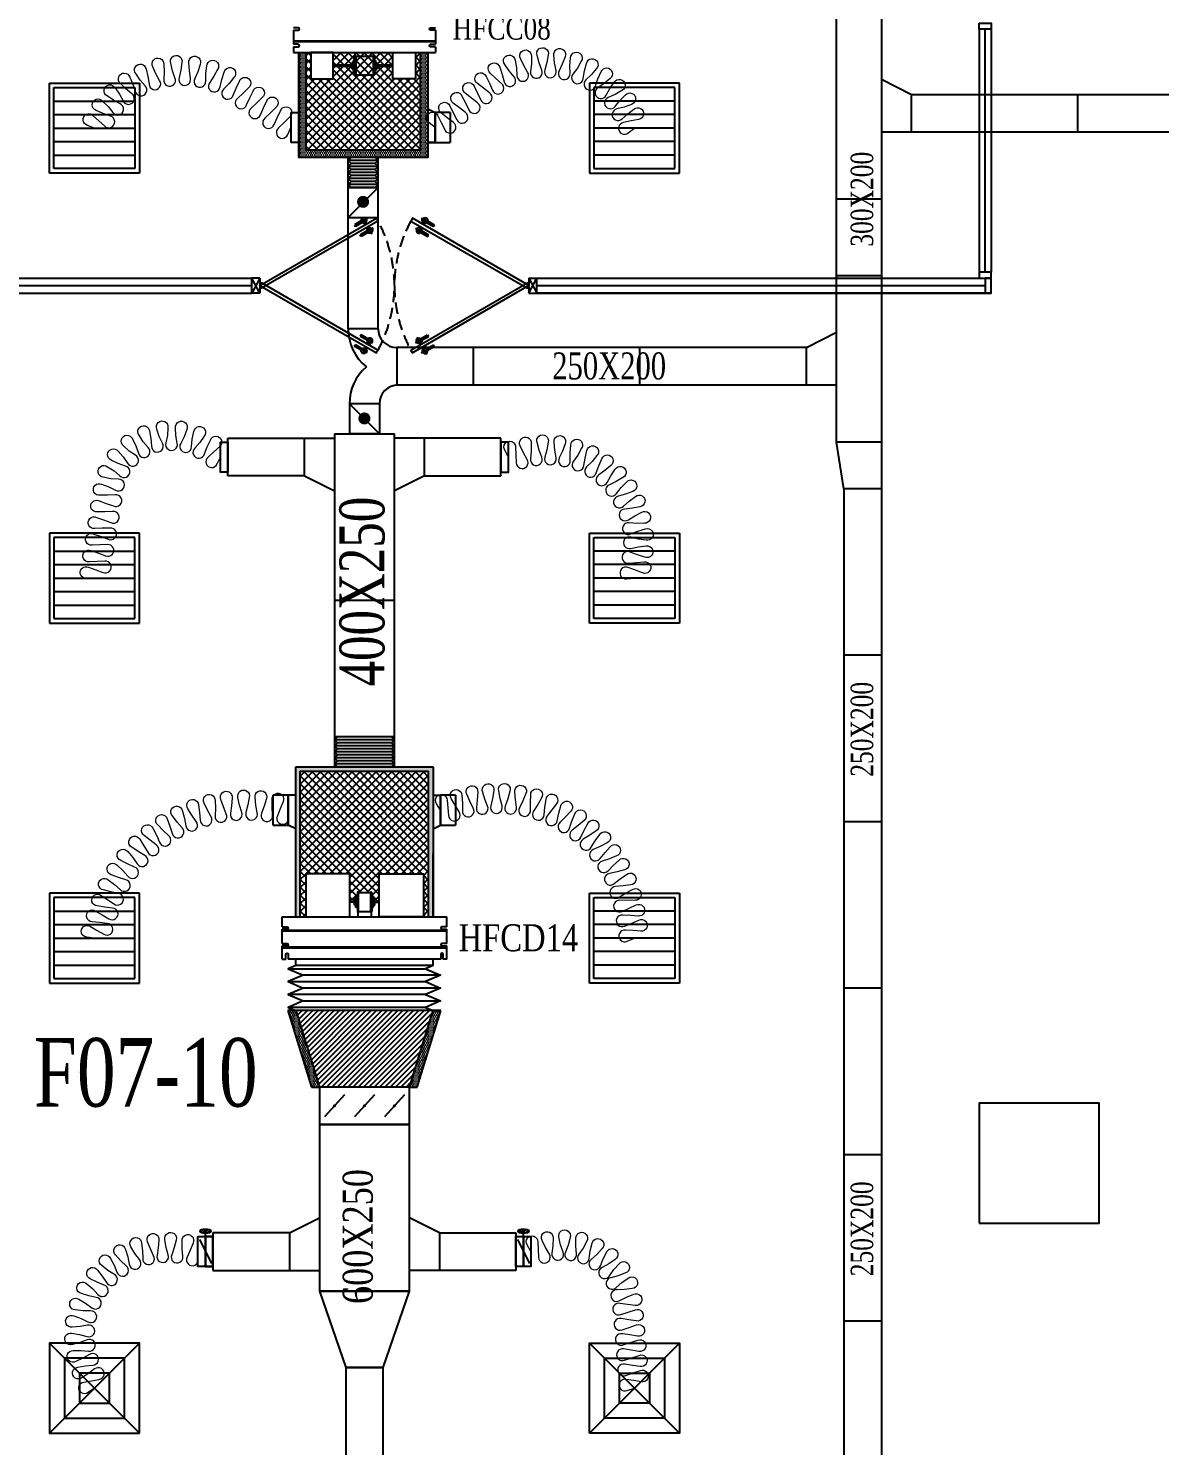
# Model space of a CAD drawing. Header units: metres. Extents: x 352651 to 1421851, y -87441 to -24441.
# Drawn here: x 926241 to 933785, y -66743 to -57295 of the extents above; entities that cross this region are included whole.
import ezdxf
from ezdxf.enums import TextEntityAlignment as Align

# ---------------------------------------------------------------- set-up
doc = ezdxf.new("R2010")
doc.units = ezdxf.units.M
doc.header["$LTSCALE"] = 300
doc.header["$MEASUREMENT"] = 0
doc.linetypes.add('DASHED2', pattern=[0.375, 0.25, -0.125])
for name, color, linetype in [('bat noi mem', 4, 'CONTINUOUS'), ('CUA', 8, 'CONTINUOUS'), ('CUAGIO', 2, 'CONTINUOUS'), ('KHUAT', 8, 'DASHED2'), ('KT', 1, 'CONTINUOUS'), ('thiet bi', 11, 'CONTINUOUS'), ('vach', 6, 'CONTINUOUS')]:
    doc.layers.add(name, color=color, linetype=linetype)
doc.layers.add('noi mem', color=5, linetype='BATTING', lineweight=0)
doc.styles.add('PHU', font='vntimeh.shx', dxfattribs={"width": 0.8})
doc.styles.add('ROMANS', font='romans.shx', dxfattribs={"width": 0.75, "bigfont": 'romancvn.shx'})
doc.styles.add('VNCC-RMD', font='vntimeh.shx', dxfattribs={"width": 0.75, "height": 300, "bigfont": 'vns.shx'})
doc.linetypes.add('BATTING', pattern='A,0.0001,-0.1,[134,ltypeshp.shx,S=0.1,R=0,X=-0.1,Y=0],-0.2,[134,ltypeshp.shx,S=0.1,R=180,X=0.1,Y=0],-0.1', length=0.4001)
pattern_1 = [(180, (1484150.98, -6395.554), (-6.25, 12.5), [0, -12.5])]

# ---------------------------------------------------------------- blocks, each defined once
blk = doc.blocks.new('cot1')
at = {"layer": 'vach'}
blk.add_lwpolyline([(-400, -400), (400, -400), (400, 400), (-400, 400)], close=True, dxfattribs=at)
blk = doc.blocks.new('SAG')
at = {"layer": 'CUAGIO'}
for p, q in [((-300, 300), (-300, -300)), ((300, 300), (-300, 300)), ((300, -300), (300, 300)), ((-300, -300), (300, -300))]:
    blk.add_line(p, q, dxfattribs=at)
at = {"layer": 'CUAGIO', "color": 8}
for p, q in [((-270, 270), (-270, -270)), ((270, 270), (-270, 270)), ((-180, -270), (-180, 270)), ((-90, -270), (-90, 270)), ((0, -270), (0, 270)), ((90, -270), (90, 270)), ((180, -270), (180, 270)), ((270, -270), (270, 270)), ((-270, -270), (270, -270))]:
    blk.add_line(p, q, dxfattribs=at)
blk = doc.blocks.new('SAD')
at = {"layer": 'CUAGIO', "color": 8}
for p, q in [((-300, -300), (300, 300)), ((300, -300), (-300, 300))]:
    blk.add_line(p, q, dxfattribs=at)
at = {"layer": 'CUAGIO'}
blk.add_lwpolyline([(300, -300), (300, 300), (-300, 300), (-300, -300)], close=True, dxfattribs=at)
at = {"layer": 'CUAGIO', "color": 8}
for points in [[(200, -200), (200, 200), (-200, 200), (-200, -200)], [(100, -100), (100, 100), (-100, 100), (-100, -100)]]:
    blk.add_lwpolyline(points, close=True, dxfattribs=at)
blk = doc.blocks.new('1-van gio D200')
at = {"layer": 'CUAGIO'}
h = blk.add_hatch(dxfattribs=at)
h.set_pattern_fill('ANSI31', color=256, scale=100, style=0)
edge = h.paths.add_edge_path()
edge.add_ellipse((486127, -58494), major_axis=(-38.1, 0), ratio=0.310482, start_angle=0, end_angle=360, ccw=False)
for p, q in [((486167, -58437.3), (486087.1, -58277.5)), ((486127, -58257.4), (486127, -58494))]:
    blk.add_line(p, q, dxfattribs=at)
at = {"layer": 'CUAGIO', "const_width": 3}
for points in [[(486127, -58457.4), (486177, -58457.4), (486177, -58257.4), (486077, -58257.4), (486077, -58457.4), (486127, -58457.4)], [(486167, -58437.3), (486087.1, -58277.5)], [(486127, -58257.4), (486127, -58494)]]:
    blk.add_lwpolyline(points, dxfattribs=at)
at = {"layer": 'CUAGIO'}
blk.add_lwpolyline([(486177, -58457.4), (486077, -58457.4), (486077, -58257.4), (486177, -58257.4)], close=True, dxfattribs=at)
at = {"layer": 'CUAGIO', "const_width": 5.35}
blk.add_lwpolyline([(486130.7, -58357.4, -1), (486123.3, -58357.4, -1)], format="xyb", close=True, dxfattribs=at)
at = {"layer": 'CUAGIO', "extrusion": (0, 0, -1)}
blk.add_ellipse((486127, -58494), major_axis=(-38.1, 0), ratio=0.310482, start_param=-1.570796, end_param=4.712389, dxfattribs=at)
blk = doc.blocks.new('bac noi mem')
at = {"layer": 'bat noi mem'}
for p, q in [((493886.7, -64673), (493866.7, -64693)), ((494066.7, -64693), (493866.7, -64693)), ((493866.7, -64693), (493886.7, -64713)), ((493886.7, -64713), (493866.7, -64733)), ((494046.7, -64673), (493886.7, -64673)), ((494046.7, -64713), (493886.7, -64713)), ((494046.7, -64673), (494066.7, -64693)), ((494066.7, -64693), (494046.7, -64713)), ((494046.7, -64713), (494066.7, -64733)), ((494066.7, -64733), (493866.7, -64733)), ((493866.7, -64733), (493886.7, -64753)), ((493886.7, -64753), (493866.7, -64773)), ((494066.7, -64773), (493866.7, -64773)), ((493866.7, -64773), (493886.7, -64793)), ((493886.7, -64793), (493866.7, -64813)), ((494046.7, -64753), (493886.7, -64753)), ((494046.7, -64793), (493886.7, -64793)), ((494066.7, -64733), (494046.7, -64753)), ((494046.7, -64753), (494066.7, -64773)), ((494066.7, -64773), (494046.7, -64793)), ((494046.7, -64793), (494066.7, -64813)), ((494066.7, -64813), (493866.7, -64813)), ((493866.7, -64813), (493886.7, -64833)), ((493886.7, -64833), (493866.7, -64853)), ((494066.7, -64853), (493866.7, -64853)), ((493866.7, -64853), (493886.7, -64873)), ((494046.7, -64833), (493886.7, -64833)), ((494046.7, -64873), (493886.7, -64873)), ((494066.7, -64813), (494046.7, -64833)), ((494046.7, -64833), (494066.7, -64853)), ((494066.7, -64853), (494046.7, -64873))]:
    blk.add_line(p, q, dxfattribs=at)

msp = doc.modelspace()

# ---------------------------------------------------------------- hatches: boundary and pattern name
at = {"layer": 'CUAGIO'}
h = msp.add_hatch(dxfattribs=at)
h.set_pattern_fill('DOTS', color=256, scale=200, style=0)
h.set_pattern_definition([(0, (98428.832, -113850.794), (6.25, 12.5), [0, -12.5])])
h.paths.add_polyline_path([(928092.4, -58107), (928092.4, -57457), (928042.4, -57457), (928042.4, -58157), (928904.4, -58157), (928904.4, -57457), (928854.4, -57457), (928854.4, -58107)])
at = {"layer": 'CUAGIO', "ltscale": 1.5}
h = msp.add_hatch(dxfattribs=at)
h.set_pattern_fill('ANSI37', color=9, scale=300, style=0)
h.set_pattern_definition([(45, (271800.134, 0.0002), (-26.5165043, 26.5165043), []), (135, (271800.134, 0.0002), (-26.5165043, -26.5165043), [])])
h.paths.add_polyline_path([(928854.4, -58107), (928854.4, -57457), (928822.1, -57457), (928822.1, -57632), (928672.1, -57632), (928672.1, -57549), (928566.9, -57549), (928566.9, -57564.7), (928556.3, -57564.7), (928556.3, -57524.3), (928566.9, -57524.3), (928566.9, -57539.9), (928672.1, -57539.9), (928672.1, -57457), (928274.6, -57457), (928274.6, -57632), (928124.6, -57632), (928124.6, -57457), (928092.4, -57457), (928092.4, -58107)])
h.paths.add_polyline_path([(928417.7, -57607.5, 0.725882), (928424.2, -57607.5)], flags=16)
h.paths.add_polyline_path([(928546.5, -57481.4, 0.725882), (928540, -57481.4), (928540, -57607.5, 0.725882), (928546.5, -57607.5)], flags=16)
h.paths.add_polyline_path([(928407.8, -57564.7), (928397.3, -57564.7), (928397.3, -57524.3), (928407.8, -57524.3)], flags=16)
at = {"layer": 'CUAGIO'}
h = msp.add_hatch(dxfattribs=at)
h.set_pattern_fill('DOTS', color=2, scale=200, style=0)
h.set_pattern_definition([(0, (329945.327, -32680.137), (6.25, 12.5), [0, -12.5])])
h.paths.add_polyline_path([(928910.2, -62247.6), (928910.2, -63217.6), (928940.2, -63217.6), (928940.2, -62217.6), (928024.2, -62217.6), (928024.2, -63217.6), (928054.2, -63217.6), (928054.2, -62247.6)])
at = {"layer": 'CUAGIO', "ltscale": 1.5}
h = msp.add_hatch(dxfattribs=at)
h.set_pattern_fill('ANSI37', color=9, scale=300, style=0)
h.set_pattern_definition([(45, (377360.286, -2617.093), (-26.5165043, 26.5165043), []), (135, (377360.286, -2617.093), (-26.5165043, -26.5165043), [])])
h.paths.add_polyline_path([(928385.4, -62931.6), (928385.4, -63119), (928414.8, -63119), (928414.8, -63098.8), (928425.3, -63098.8), (928425.3, -63083.1), (928435.2, -63083.1), (928435.2, -63058.1, -1), (928441.7, -63056), (928524.1, -63056, -1), (928530.5, -63058.1), (928530.5, -63083.1), (928540.4, -63083.1), (928540.4, -63098.8), (928551, -63098.8), (928551, -63119), (928580.4, -63119), (928580.4, -62931.6), (928875.4, -62931.6), (928875.4, -63217.6), (928910.2, -63217.6), (928910.2, -62247.6), (928054.2, -62247.6), (928054.2, -63217.6), (928090.4, -63217.6), (928090.4, -62931.6)])
at = {"layer": 'CUAGIO'}
h = msp.add_hatch(dxfattribs=at)
h.set_pattern_fill('DOTS', color=2, scale=200, angle=180, style=0)
h.set_pattern_definition(pattern_1)
h.paths.add_polyline_path([(928182.2, -64352.6), (928129.8, -64352.6), (927971.8, -63842.6), (928024.2, -63842.6)])
h = msp.add_hatch(dxfattribs=at)
h.set_pattern_fill('ANSI31', color=256, scale=200, style=0)
h.set_pattern_definition([(45, (85841.92, -87768.709), (-17.6776695, 17.6776695), [])])
h.paths.add_polyline_path([(928024.2, -63842.6), (928182.2, -64352.6), (928782.2, -64352.6), (928940.2, -63842.6)])
h = msp.add_hatch(dxfattribs=at)
h.set_pattern_fill('DOTS', color=2, scale=200, angle=180, style=0)
h.set_pattern_definition(pattern_1)
h.paths.add_polyline_path([(928834.5, -64352.6), (928782.2, -64352.6), (928940.2, -63842.6), (928992.5, -63842.6)])

# ---------------------------------------------------------------- linework, layer by layer
at = {"layer": 'bat noi mem'}
for p, q in [((928682.2, -62017.6), (928282.2, -62017.6)), ((928302.2, -62017.6), (928282.2, -62037.6)), ((928682.2, -62037.6), (928282.2, -62037.6)), ((928282.2, -62037.6), (928302.2, -62057.6)), ((928302.2, -62057.6), (928282.2, -62077.6)), ((928662.2, -62057.6), (928302.2, -62057.6)), ((928662.2, -62017.6), (928682.2, -62037.6)), ((928682.2, -62037.6), (928662.2, -62057.6)), ((928662.2, -62057.6), (928682.2, -62077.6)), ((928682.2, -62077.6), (928282.2, -62077.6)), ((928282.2, -62077.6), (928302.2, -62097.6)), ((928302.2, -62097.6), (928282.2, -62117.6)), ((928682.2, -62117.6), (928282.2, -62117.6)), ((928282.2, -62117.6), (928302.2, -62137.6)), ((928302.2, -62137.6), (928282.2, -62157.6)), ((928682.2, -62157.6), (928282.2, -62157.6)), ((928282.2, -62157.6), (928302.2, -62177.6)), ((928662.2, -62097.6), (928302.2, -62097.6)), ((928662.2, -62137.6), (928302.2, -62137.6)), ((928682.2, -62077.6), (928662.2, -62097.6)), ((928662.2, -62097.6), (928682.2, -62117.6)), ((928682.2, -62117.6), (928662.2, -62137.6)), ((928662.2, -62137.6), (928682.2, -62157.6)), ((928682.2, -62157.6), (928662.2, -62177.6)), ((928302.2, -62177.6), (928282.2, -62197.6)), ((928682.2, -62197.6), (928282.2, -62197.6)), ((928282.2, -62197.6), (928302.2, -62217.6)), ((928662.2, -62177.6), (928302.2, -62177.6)), ((928662.2, -62217.6), (928302.2, -62217.6)), ((928662.2, -62177.6), (928682.2, -62197.6)), ((928682.2, -62197.6), (928662.2, -62217.6)), ((927974.2, -63564), (928890.2, -63564)), ((927974.2, -63649.7), (928890.2, -63649.7)), ((928990.2, -63606.9), (928074.2, -63606.9)), ((928890.2, -63735.4), (927974.2, -63735.4)), ((928990.2, -63692.6), (928074.2, -63692.6)), ((928890.2, -63821.2), (927974.2, -63821.2)), ((928940.2, -63842.6), (928024.2, -63842.6)), ((928074.2, -63778.3), (928990.2, -63778.3))]:
    msp.add_line(p, q, dxfattribs=at)
for points in [[(928024.2, -63542.6), (927974.2, -63564), (928074.2, -63606.9), (927974.2, -63649.7), (928074.2, -63692.6), (927974.2, -63735.4), (928074.2, -63778.3), (927974.2, -63821.2), (928024.2, -63842.6)], [(928940.2, -63542.6), (928890.2, -63564), (928990.2, -63606.9), (928890.2, -63649.7), (928990.2, -63692.6), (928890.2, -63735.4), (928990.2, -63778.3), (928890.2, -63821.2), (928940.2, -63842.6)]]:
    msp.add_lwpolyline(points, dxfattribs=at)
at = {"layer": 'CUA', "linetype": 'Continuous'}
for p, q in [((932582.1, -57299.6), (932582.1, -58919.6)), ((932622.1, -58919.6), (932622.1, -57299.6)), ((932662.1, -57299.6), (932662.1, -58919.6)), ((925422.1, -58959.6), (927732.1, -58959.6)), ((925422.1, -59009.6), (927732.1, -59009.6)), ((929632.1, -58959.6), (932662.1, -58959.6)), ((929632.1, -59009.6), (932622.1, -59009.6)), ((925422.1, -59059.6), (927732.1, -59059.6)), ((932662.1, -59059.6), (929632.1, -59059.6)), ((929632.1, -59059.6), (932662.1, -59059.6))]:
    msp.add_line(p, q, dxfattribs=at)
at = {"layer": 'CUA'}
for p, q in [((928502.9, -58561.4), (928452.8, -58590.4)), ((928492, -58597.8), (928466.1, -58552.8)), ((928861.3, -58561.4), (928911.5, -58590.4)), ((928872.2, -58597.8), (928898.2, -58552.8)), ((928461.1, -58578.4), (928416, -58604.4)), ((928416, -58604.4), (928422.3, -58615.2)), ((928467.3, -58589.2), (928422.3, -58615.2)), ((928499.5, -58645), (928454.5, -58671)), ((928460.7, -58681.8), (928454.5, -58671)), ((928505.8, -58655.8), (928460.7, -58681.8)), ((928541.4, -58628.1), (928491.2, -58657)), ((928504.5, -58619.3), (928530.5, -58664.3)), ((928822.9, -58628.1), (928873, -58657)), ((928859.8, -58619.3), (928833.8, -58664.3)), ((928858.5, -58655.8), (928903.5, -58681.8)), ((928864.7, -58645), (928909.8, -58671)), ((928897, -58589.2), (928942, -58615.2)), ((928903.2, -58578.4), (928948.2, -58604.4)), ((928903.5, -58681.8), (928909.8, -58671)), ((928948.2, -58604.4), (928942, -58615.2)), ((927732.1, -59059.6), (927732.1, -58960)), ((927784.9, -58960), (927732.1, -59059.6)), ((927784.9, -59059.6), (927732.1, -58960)), ((927784.9, -58960), (927732.1, -58960)), ((927784.9, -58960), (927784.9, -59059.6)), ((929579.4, -58960), (929579.4, -59059.6)), ((929579.4, -58960), (929632.1, -59059.6)), ((929579.4, -59059.6), (929632.1, -58960)), ((929579.4, -58960), (929632.1, -58960)), ((929632.1, -59059.6), (929632.1, -58960)), ((927784.9, -59059.6), (927732.1, -59059.6)), ((929579.4, -59059.6), (929632.1, -59059.6)), ((928416, -59415.2), (928422.3, -59404.4)), ((928461.1, -59441.2), (928416, -59415.2)), ((928467.3, -59430.4), (928422.3, -59404.4)), ((928460.7, -59337.8), (928454.5, -59348.6)), ((928499.5, -59374.6), (928454.5, -59348.6)), ((928505.8, -59363.8), (928460.7, -59337.8)), ((928492, -59421.8), (928466.1, -59466.8)), ((928541.4, -59391.5), (928491.2, -59362.6)), ((928504.5, -59400.3), (928530.5, -59355.3)), ((928822.9, -59391.5), (928873, -59362.6)), ((928859.8, -59400.3), (928833.8, -59355.3)), ((928858.5, -59363.8), (928903.5, -59337.8)), ((928864.7, -59374.6), (928909.8, -59348.6)), ((928872.2, -59421.8), (928898.2, -59466.8)), ((928897, -59430.4), (928942, -59404.4)), ((928903.2, -59441.2), (928948.2, -59415.2)), ((928903.5, -59337.8), (928909.8, -59348.6)), ((928948.2, -59415.2), (928942, -59404.4)), ((928502.9, -59458.2), (928452.8, -59429.2)), ((928861.3, -59458.2), (928911.5, -59429.2))]:
    msp.add_line(p, q, dxfattribs=at)
at = {"layer": 'CUA', "linetype": 'Continuous'}
for points in [[(932582.1, -57259.6), (932662.1, -57259.6), (932662.1, -57299.6), (932582.1, -57299.6)], [(932582.1, -58959.6), (932662.1, -58959.6), (932662.1, -58919.6), (932582.1, -58919.6)], [(932662.1, -58959.6), (932622.1, -58959.6), (932622.1, -59059.6), (932662.1, -59059.6)]]:
    msp.add_lwpolyline(points, close=True, dxfattribs=at)
at = {"layer": 'CUA'}
for points in [[(928572.5, -58579.5), (927795.5, -59028.1), (927784.9, -59009.8), (928561.9, -58561.2)], [(928791.8, -58579.5), (929568.8, -59028.1), (929579.4, -59009.8), (928802.3, -58561.2)], [(928572.5, -59440.1), (927795.5, -58991.5), (927784.9, -59009.8), (928561.9, -59458.4)], [(928791.8, -59440.1), (929568.8, -58991.5), (929579.4, -59009.8), (928802.3, -59458.4)]]:
    msp.add_lwpolyline(points, close=True, dxfattribs=at)
at = {"layer": 'CUA', "extrusion": (0, 0, -1)}
for centre, major_axis in [((928479, -58575.2), (17.6, -4.7)), ((928846.8, -58641.9), (-4.7, 17.6)), ((928517.5, -59377.7), (4.7, -17.6)), ((928885.2, -59444.4), (-17.6, 4.7))]:
    msp.add_ellipse(centre, major_axis=major_axis, ratio=1, dxfattribs=at)
at = {"layer": 'CUA'}
for centre, major_axis in [((928885.2, -58575.2), (-17.6, -4.7)), ((928517.5, -58641.9), (4.7, 17.6)), ((928479, -59444.4), (17.6, 4.7)), ((928846.8, -59377.7), (-4.7, -17.6))]:
    msp.add_ellipse(centre, major_axis=major_axis, ratio=1, dxfattribs=at)
at = {"layer": 'CUAGIO', "color": 2}
for p, q in [((928955.1, -57417.5), (928955.1, -57457)), ((932129.6, -57738.1), (931929.4, -57636.1)), ((932129.6, -57988.1), (932129.6, -57788.1)), ((933239.6, -57988.1), (933239.6, -57788.1)), ((928904.4, -58157), (928042.4, -58157)), ((928854.4, -58107), (928092.4, -58107)), ((928373.4, -58367), (928373.4, -58157)), ((928573.4, -58367), (928573.4, -58157)), ((928373.4, -58357), (928573.4, -58357)), ((931929.4, -58434), (931629.4, -58434)), ((931929.4, -58944), (931629.4, -58944)), ((931429.1, -59422.6), (931629.4, -59320.7)), ((929209.1, -59672.6), (929209.1, -59422.6)), ((930319.1, -59672.6), (930319.1, -59422.6)), ((931429.1, -59672.6), (931429.1, -59472.6)), ((931679.4, -60364), (931629.4, -60054)), ((931929.4, -60054), (931929.4, -60364)), ((928024.2, -63217.6), (928024.2, -62217.6)), ((928024.2, -62217.6), (928940.2, -62217.6)), ((928054.2, -62247.6), (928910.2, -62247.6)), ((928940.2, -62217.6), (928940.2, -63217.6)), ((928992.5, -63842.6), (927971.8, -63842.6)), ((928940.2, -63842.6), (928992.5, -63842.6)), ((928129.8, -64352.6), (928182.2, -64352.6)), ((928766.7, -64352.6), (928197.7, -64352.6)), ((928782.2, -64352.6), (928834.5, -64352.6))]:
    msp.add_line(p, q, dxfattribs=at)
at = {"layer": 'CUAGIO'}
for p, q in [((928042.4, -57457), (928042.4, -58157)), ((928092.4, -57457), (928092.4, -58107)), ((928854.4, -57457), (928854.4, -58107)), ((928904.4, -57457), (928904.4, -58157)), ((936569.6, -57738.1), (932129.6, -57738.1)), ((932129.6, -57988.1), (932129.6, -57738.1)), ((933239.6, -57988.1), (933239.6, -57738.1)), ((927992.4, -57856.2), (927992.4, -58056.2)), ((928954.4, -57856.2), (928954.4, -58056.2)), ((928954.4, -58056.2), (928954.4, -57856.2)), ((929054.1, -57856.2), (929054.1, -58056.2)), ((942851.5, -57988.1), (931929.4, -57988.1)), ((928954.4, -58056.2), (929054.1, -58056.2)), ((928373.4, -59297.6), (928373.4, -58334.3)), ((928573.4, -58357), (928373.4, -58557)), ((928573.4, -59297.6), (928573.4, -58334.3)), ((928373.4, -58557), (928573.4, -58557)), ((928573.4, -59297.6), (928373.4, -59297.6)), ((931429.1, -59422.6), (928698.4, -59422.6)), ((928698.4, -59422.6), (928698.4, -59672.6)), ((931429.1, -59672.6), (931429.1, -59422.6)), ((931629.4, -59672.6), (928707, -59672.6)), ((928382.1, -59790.4), (928382.1, -59997.6)), ((928582.1, -59797.6), (928382.1, -59797.6)), ((928382.1, -59797.6), (928582.1, -59997.6)), ((928582, -59797.6), (928382.1, -59797.6)), ((928582, -59797.6), (928582.1, -59997.6)), ((927572.2, -60277.5), (927572.2, -60027.5)), ((927572.2, -60027.5), (928282.2, -60027.5)), ((927582.2, -60027.5), (928282.2, -60027.5)), ((928082.2, -60277.5), (928082.2, -60027.5)), ((928082.2, -60277.5), (928082.2, -60027.5)), ((928282.2, -59997.6), (928282.2, -62217.6)), ((928282.2, -59997.6), (928682.2, -59997.6)), ((928582.1, -59997.6), (928382.1, -59997.6)), ((928682.2, -62217.6), (928682.2, -59997.6)), ((929382.1, -60027.5), (928682.2, -60027.5)), ((929392.1, -60027.5), (928682.2, -60027.5)), ((928882.2, -60277.5), (928882.2, -60027.5)), ((928882.2, -60277.5), (928882.2, -60027.5)), ((929392.1, -60277.5), (929392.1, -60027.5)), ((928082.2, -60277.5), (927572.2, -60277.5)), ((928082.2, -60277.5), (927582.2, -60277.5)), ((928082.2, -60277.5), (928282.2, -60377.5)), ((928082.2, -60277.5), (928282.2, -60377.5)), ((928882.2, -60277.5), (928682.2, -60377.5)), ((928882.2, -60277.5), (928682.2, -60377.5)), ((928882.2, -60277.5), (929382.1, -60277.5)), ((928882.2, -60277.5), (929392.1, -60277.5)), ((931679.4, -60364), (931679.4, -68134)), ((931929.4, -60364), (931679.4, -60364)), ((931929.4, -60344.1), (931929.4, -68998.8)), ((928282.2, -61107.6), (928682.2, -61107.6)), ((931929.4, -61474), (931679.4, -61474)), ((928054.2, -63217.6), (928054.2, -62247.6)), ((928910.2, -63217.6), (928910.2, -62247.6)), ((927874.5, -62606.9), (927874.5, -62406.9)), ((927974.2, -62406.9), (927874.5, -62406.9)), ((927974.2, -62606.9), (927974.2, -62406.9)), ((927974.2, -62406.9), (927974.2, -62606.9)), ((927974.2, -62406.9), (927974.2, -62606.9)), ((928990.2, -62406.9), (928990.2, -62606.9)), ((928990.2, -62606.9), (928990.2, -62406.9)), ((929089.9, -62406.9), (929089.9, -62606.9)), ((928990.2, -62606.9), (929089.9, -62606.9)), ((931929.4, -62584), (931679.4, -62584)), ((928940.2, -63217.6), (928940.2, -62796.2)), ((931929.4, -63694), (931679.4, -63694)), ((928349.1, -64403.3), (928215.2, -64551.9)), ((928549.1, -64403.3), (928415.2, -64551.9)), ((928749.1, -64403.3), (928615.2, -64551.9)), ((928782.2, -64602.6), (928182.2, -64602.6)), ((931929.4, -64804), (931679.4, -64804)), ((927982.2, -65324.5), (928182.2, -65224.5)), ((928982.2, -65324.5), (928782.2, -65224.5)), ((927982.2, -65324.5), (927472.2, -65324.5)), ((927472.2, -65324.5), (927472.2, -65574.5)), ((927982.2, -65324.5), (927982.2, -65574.5)), ((928982.2, -65324.5), (929492.2, -65324.5)), ((928982.2, -65324.5), (928982.2, -65574.5)), ((929492.2, -65324.5), (929492.2, -65574.5)), ((927472.2, -65574.5), (928182.2, -65574.5)), ((929492.2, -65574.5), (928782.2, -65574.5)), ((931929.4, -65914), (931679.4, -65914))]:
    msp.add_line(p, q, dxfattribs=at)
at = {"layer": 'CUAGIO', "color": 2}
for points in [[(931629.4, -56891.6), (931929.4, -56891.6), (931929.4, -60054), (931629.4, -60054)], [(928182.2, -65712.6), (928782.2, -65712.6), (928782.2, -64602.6), (928182.2, -64602.6)]]:
    msp.add_lwpolyline(points, close=True, dxfattribs=at)
at = {"layer": 'CUAGIO'}
for points in [[(927992.4, -57856.2), (928042.4, -57856.2)], [(928904.4, -57830.9), (928954.4, -57856.2)], [(929054.1, -57856.2), (928954.4, -57856.2)], [(928042.4, -58056.2), (927992.4, -58056.2)], [(928904.4, -58056.2), (928954.4, -58056.2)], [(928954.4, -58056.2), (928904.4, -58056.2)], [(928024.2, -62406.9), (927974.2, -62406.9)], [(928940.2, -62406.9), (928990.2, -62406.9)], [(929089.9, -62406.9), (928990.2, -62406.9)], [(927874.5, -62606.9), (927974.2, -62606.9)], [(928024.2, -62632.1), (927974.2, -62606.9)], [(928940.2, -62632.1), (928990.2, -62606.9)], [(927971.8, -63842.6), (928129.8, -64352.6)], [(928782.2, -64352.6), (928940.2, -63842.6), (928024.2, -63842.6), (928182.2, -64352.6)], [(928834.5, -64352.6), (928992.5, -63842.6)]]:
    msp.add_lwpolyline(points, dxfattribs=at)
for points, const_width in [([(928493.4, -58451.5, -1), (928453.4, -58451.5, -1)], 40), ([(928462.1, -59895.5, 1), (928502.1, -59895.5, 1)], 40), ([(928277.2, -64477.6, -1), (928287.2, -64477.6, -1)], 10), ([(928477.2, -64477.6, -1), (928487.2, -64477.6, -1)], 10), ([(928677.2, -64477.6, -1), (928687.2, -64477.6, -1)], 10)]:
    msp.add_lwpolyline(points, format="xyb", close=True, dxfattribs=dict(at, const_width=const_width))
for points in [[(927572.2, -60252.5), (927522.2, -60252.5), (927522.2, -60052.5), (927572.2, -60052.5)], [(929392.1, -60252.5), (929442.1, -60252.5), (929442.1, -60052.5), (929392.1, -60052.5)], [(928182.2, -64602.6), (928782.2, -64602.6), (928782.2, -64352.6), (928182.2, -64352.6)], [(927472.2, -65349.5), (927422.2, -65349.5), (927422.2, -65549.5), (927472.2, -65549.5)], [(929492.2, -65349.5), (929542.2, -65349.5), (929542.2, -65549.5), (929492.2, -65549.5)], [(928782.2, -65712.6), (928182.2, -65712.6), (928357.2, -66222.6), (928607.2, -66222.6)], [(928357.2, -66222.6), (928357.2, -67332.6), (928607.2, -67332.6), (928607.2, -66222.6)]]:
    msp.add_lwpolyline(points, close=True, dxfattribs=at)
for centre, radius, start, end in [((928698.4, -59297.6), 325, 180, 231.28389), ((928698.4, -59297.6), 125, 180, 270), ((928707, -59797.6), 325, 130.69362, 180), ((928707, -59797.6), 125, 90, 180)]:
    msp.add_arc(centre, radius, start, end, dxfattribs=at)
at = {"layer": 'KHUAT'}
for centre, start, end in [((927782.9, -59009.8), 331.40997, 28.59003), ((929581.4, -59009.8), 151.40997, 208.59003)]:
    msp.add_arc(centre, 899.3, start, end, dxfattribs=at)
at = {"layer": 'noi mem', "linetype": 'ByBlock', "ltscale": 1.5}
for points in [[(928954.4, -57956.2), (928913.8, -57924.7, -1.333333), (928971.9, -57877.3), (928994.6, -57923.4), (929017.2, -57969.5, 1.333333), (929075.3, -57922.1), (929034.8, -57890.6), (928994.2, -57859.2, -1.333333), (929052.3, -57811.8), (929074.9, -57857.9), (929097.6, -57903.9, 1.333333), (929155.7, -57856.5), (929115.1, -57825.1), (929074.5, -57793.6, -1.333333), (929132.7, -57746.2), (929155.3, -57792.3), (929177.9, -57838.4, 1.333333), (929236, -57791), (929195.5, -57759.5), (929154.9, -57728.1, -1.333333), (929213, -57680.7), (929235.7, -57726.8), (929258.3, -57772.8, 1.333333), (929316.4, -57725.4), (929275.8, -57694), (929235.3, -57662.6, -1.333333), (929293.4, -57615.2), (929316, -57661.2), (929336.7, -57707.6, 1.333333), (929396.4, -57662.3), (929357.3, -57629.9), (929320.6, -57593.3, -1.333333), (929384, -57553.3), (929401.2, -57602.3), (929413.5, -57651.5, 1.333333), (929480.2, -57617.2), (929447.3, -57578.6), (929417.4, -57536.2, -1.333333), (929486.8, -57507.7), (929495.2, -57558.9), (929498.9, -57609.6, 1.333333), (929570.5, -57587.3), (929544.7, -57543.5), (929522.6, -57496.6, -1.333333), (929595.9, -57480.5), (929595.4, -57532.4), (929590.2, -57582.9, 1.333333), (929664.6, -57573.3), (929646.8, -57525.8), (929633.1, -57475.7, -1.333333), (929708, -57472.6), (929698.6, -57523.6), (929684.8, -57572.5, 1.333333), (929759.7, -57575.8), (929750.4, -57525.9), (929745.5, -57474.3, -1.333333), (929819.8, -57484.1), (929801.7, -57532.7), (929779.7, -57578.5, 1.333333), (929853, -57594.7), (929852.3, -57543.9), (929856.5, -57492.2, -1.333333), (929928, -57514.7), (929901.8, -57559.5), (929872.2, -57600.7, 1.333333), (929941.6, -57629.4), (929949.7, -57579.2), (929962.7, -57529, -1.333333), (930029.3, -57563.5), (929995.7, -57603.1), (929959.5, -57638.6, 1.333333), (930022.8, -57678.8), (930039.5, -57630.8), (930061, -57583.6, -1.333333), (930120.6, -57629.1), (930080.7, -57662.3), (930038.9, -57691, 1.333333), (930094.4, -57741.5), (930119.1, -57697.1), (930148.4, -57654.3, -1.333333), (930199.3, -57709.4), (930154.3, -57735.2), (930108.1, -57756.3, 1.333333), (930154, -57815.6), (930186, -57776.2), (930222.2, -57739.1, -1.333333), (930262.9, -57802.1), (930214.1, -57819.8), (930165, -57832.6, 1.333333), (930200, -57898.9), (930238.3, -57865.6), (930278.7, -57834, -1.333333), (930310.4, -57901.9), (930260.2, -57912.6), (930210, -57923.2, 1.333333), (930241.7, -57991.2), (930282.1, -57959.6)], [(926682.1, -57959.6), (926634.5, -57941.8, -1.333333), (926673.1, -57877.6), (926711.1, -57911.4), (926749, -57945.2, 1.333333), (926787.8, -57881), (926740.2, -57863.2), (926693.3, -57842, -1.333333), (926736.1, -57780.4), (926772.3, -57817), (926804.1, -57856, 1.333333), (926852.3, -57798.5), (926808.4, -57774), (926766.1, -57744.6, -1.333333), (926819.4, -57691.8), (926848.4, -57734.4), (926872.6, -57778.4, 1.333333), (926930.4, -57730.7), (926891.7, -57698.6), (926855.4, -57662.1, -1.333333), (926917.4, -57619.8), (926938.2, -57666.9), (926954, -57714.6, 1.333333), (927019.5, -57678.1), (926987.3, -57639.5), (926958.2, -57597, -1.333333), (927026.8, -57566.7), (927038.7, -57616.8), (927045.6, -57666.5, 1.333333), (927116.7, -57642.6), (927092, -57598.8), (927071.1, -57551.7, -1.333333), (927144, -57534.3), (927146.7, -57585.7), (927144.4, -57635.9, 1.333333), (927218.7, -57625.2), (927202.3, -57577.7), (927190.3, -57527.6, -1.333333), (927265.2, -57523.7), (927258.5, -57574.8), (927247.2, -57623.7, 1.333333), (927322.1, -57626.6), (927314.7, -57577), (927311.9, -57525.5, -1.333333), (927386.3, -57535.3), (927370.4, -57584.3), (927350.4, -57630.4, 1.333333), (927423.6, -57646.8), (927425.3, -57596.6), (927431.9, -57545.5, -1.333333), (927503.3, -57568.6), (927478.8, -57613.9), (927450.8, -57655.6, 1.333333), (927519.7, -57685), (927530.5, -57636), (927546.3, -57586.9, -1.333333), (927612.3, -57622.6), (927580, -57662.7), (927544.9, -57698.6, 1.333333), (927607.4, -57740.1), (927626.8, -57693.7), (927648.4, -57647.7, -1.333333), (927709.3, -57691.4), (927672.5, -57726.5), (927635.8, -57761.7, 1.333333), (927696.7, -57805.4), (927718.2, -57759.3), (927739.8, -57713.3, -1.333333), (927800.7, -57757), (927763.9, -57792.1), (927727.2, -57827.3, 1.333333), (927788.1, -57871), (927809.6, -57825), (927831.2, -57778.9, -1.333333), (927892.1, -57822.6), (927855.3, -57857.8), (927818.5, -57892.9, 1.333333), (927879.5, -57936.6), (927901, -57890.6), (927922.5, -57844.5, -1.333333), (927983.5, -57888.2), (927946.7, -57923.4), (927909.9, -57958.5, 1.333333), (927970.8, -58002.3), (927992.4, -57956.2)], [(926682.1, -60959.6), (926631.3, -60961.2, -1.333333), (926642.9, -60887.1), (926690.8, -60904.3), (926738.7, -60921.4, 1.333333), (926750.4, -60847.3), (926699.5, -60848.9), (926648.6, -60850.6, -1.333333), (926660.3, -60776.5), (926708.2, -60793.6), (926756.1, -60810.8, 1.333333), (926767.8, -60736.7), (926716.9, -60738.3), (926666, -60740, -1.333333), (926677.7, -60665.9), (926725.6, -60683), (926773.5, -60700.2, 1.333333), (926785.1, -60626.1), (926734.3, -60627.7), (926683.4, -60629.3, -1.333333), (926695, -60555.3), (926742.9, -60572.4), (926790.9, -60589.6, 1.333333), (926802.5, -60515.5), (926751.6, -60517.1), (926700.8, -60518.7, -1.333333), (926712.4, -60444.6), (926760.3, -60461.8), (926808.2, -60478.9, 1.333333), (926819.9, -60404.8), (926769, -60406.5), (926718, -60407.9, -1.333333), (926729.9, -60333.9), (926777.9, -60351.2), (926823, -60372.6, 1.333333), (926841.7, -60300), (926791.8, -60297), (926741, -60286.7, -1.333333), (926769.2, -60217.2), (926812.8, -60245.2), (926850.7, -60277.7, 1.333333), (926887.8, -60212.6), (926840.5, -60196.6), (926794.2, -60173.2, -1.333333), (926839.7, -60113.6), (926874.4, -60152.1), (926902.4, -60193.5, 1.333333), (926955.4, -60140.4), (926914, -60112.5), (926875.5, -60077.8, -1.333333), (926935.1, -60032.3), (926958.4, -60078.5), (926974.5, -60125.9, 1.333333), (927039.6, -60088.7), (927007, -60050.8), (926979, -60007.2, -1.333333), (927048.5, -59979), (927058.8, -60029.7), (927061.9, -60079.6, 1.333333), (927134.5, -60060.9), (927113, -60015.8), (927097.5, -59966.3, -1.333333), (927172, -59957.5), (927168.6, -60009.2), (927158.3, -60058.1, 1.333333), (927233.3, -60059.2), (927224.5, -60010), (927222.6, -59958.2, -1.333333), (927296.8, -59969.2), (927279.8, -60018.2), (927257.1, -60062.7, 1.333333), (927329.1, -60083.5), (927333.6, -60033.8), (927345.4, -59983.3, -1.333333), (927414, -60013.5), (927384.8, -60056.3), (927351.1, -60093.2, 1.333333), (927415.1, -60132.3), (927432.5, -60085.4), (927454.8, -60039.6, -1.333333), (927515, -60084.4), (927477.4, -60118.9), (927439.8, -60153.2, 1.333333), (927499.8, -60198.2), (927522.2, -60152.5)], [(929442.1, -60152.5), (929418, -60107.3, -1.333333), (929490.3, -60087.4), (929492.7, -60138.6), (929495, -60189.8, 1.333333), (929567.4, -60170), (929543.3, -60124.7), (929521.3, -60077.8, -1.333333), (929594.6, -60061.6), (929594.5, -60113.4), (929589.7, -60163.9, 1.333333), (929664.1, -60154.1), (929646.4, -60106.6), (929632.9, -60056.6, -1.333333), (929707.8, -60053.2), (929698.8, -60104.2), (929685.5, -60153.2, 1.333333), (929760.4, -60156.3), (929751.2, -60106.4), (929746.4, -60054.8, -1.333333), (929820.8, -60064.3), (929803.2, -60113), (929781.7, -60159, 1.333333), (929855, -60174.8), (929854.4, -60124.1), (929858.5, -60072.5, -1.333333), (929930.2, -60094.6), (929904.5, -60139.6), (929875.4, -60181.2, 1.333333), (929945, -60209.3), (929953.1, -60159.3), (929966, -60109.1, -1.333333), (930032.8, -60143.2), (929999.8, -60183.1), (929964, -60219.1, 1.333333), (930027.7, -60258.7), (930044.3, -60210.8), (930065.6, -60163.6, -1.333333), (930125.6, -60208.6), (930086.2, -60242.3), (930044.8, -60271.6, 1.333333), (930100.8, -60321.6), (930125.3, -60277.2), (930154.4, -60234.3, -1.333333), (930205.8, -60288.9), (930161.2, -60315.4), (930115.4, -60337.2, 1.333333), (930162, -60396), (930193.7, -60356.5), (930229.7, -60319.2, -1.333333), (930271, -60381.8), (930222.6, -60400.2), (930173.8, -60413.9, 1.333333), (930209.6, -60479.8), (930247.6, -60446.3), (930289.5, -60415.7, -1.333333), (930319.4, -60484.5), (930268.6, -60494.4), (930218.1, -60499.4, 1.333333), (930242.1, -60570.5), (930285.3, -60544), (930331.8, -60521.1, -1.333333), (930349.5, -60594), (930297.7, -60595), (930247.2, -60591.3, 1.333333), (930258.6, -60665.5), (930305.7, -60646.8), (930355.4, -60632.1, -1.333333), (930360.4, -60706.9), (930309.2, -60699.1), (930260, -60686.8, 1.333333), (930258.6, -60761.8), (930308.2, -60751.5), (930359.7, -60745.5, -1.333333), (930351.9, -60820.1), (930302.8, -60803.6), (930254.7, -60785.9, 1.333333), (930244.9, -60860.2), (930295.9, -60855.6), (930347, -60851, -1.333333), (930337.1, -60925.3), (930289, -60907.6), (930241, -60889.8, 1.333333), (930231.1, -60964.2), (930282.1, -60959.6)], [(928990.2, -62506.9), (928962.8, -62463.4, -1.333333), (929033.9, -62439.4), (929038.4, -62490.6), (929043, -62541.9, 1.333333), (929114, -62517.9), (929086.7, -62474.4), (929060.5, -62429.7, -1.333333), (929132.3, -62407.9), (929135.4, -62459.6), (929135.3, -62510.7, 1.333333), (929208.2, -62493.1), (929184.9, -62447.6), (929164, -62400.3, -1.333333), (929237.8, -62386.8), (929234.9, -62438.5), (929229.1, -62489.3, 1.333333), (929303.5, -62480), (929285.5, -62432.3), (929270.1, -62382.8, -1.333333), (929344.9, -62377.8), (929336.2, -62428.9), (929324.6, -62478.6, 1.333333), (929399.6, -62478), (929387.1, -62428.4), (929377.5, -62377.5, -1.333333), (929452.4, -62381.1), (929438, -62430.9), (929420.8, -62479, 1.333333), (929495.4, -62486.8), (929488.6, -62436.2), (929484.8, -62384.6, -1.333333), (929558.9, -62396.6), (929538.8, -62444.4), (929516.3, -62490.2, 1.333333), (929589.5, -62506.5), (929588.5, -62455.5), (929590.7, -62403.7, -1.333333), (929662.8, -62424.2), (929637.5, -62469.3), (929609.9, -62512.3, 1.333333), (929680.8, -62536.8), (929685.6, -62486), (929693.6, -62434.8, -1.333333), (929763, -62463.4), (929732.7, -62505.3), (929700.4, -62544.9, 1.333333), (929768, -62577.3), (929778.6, -62527.4), (929792.4, -62477.4, -1.333333), (929858, -62513.7), (929823.2, -62552), (929786.5, -62587.6, 1.333333), (929850, -62627.5), (929866.2, -62579.1), (929885.6, -62531, -1.333333), (929946.7, -62574.5), (929907.7, -62608.6), (929867.3, -62639.8, 1.333333), (929925.8, -62686.7), (929947.4, -62640.4), (929972.2, -62594.9, -1.333333), (930027.9, -62645), (929985.3, -62674.4), (929941.6, -62700.8, 1.333333), (929994.4, -62754.1), (930021.1, -62710.6), (930050.9, -62668.2, -1.333333), (930100.6, -62724.4), (930054.9, -62748.7), (930008.4, -62769.9, 1.333333), (930054.8, -62828.9), (930086.4, -62788.7), (930120.7, -62750, -1.333333), (930163.7, -62811.4), (930115.5, -62830.4), (930067, -62846.2, 1.333333), (930106.4, -62910), (930142.3, -62873.7), (930180.8, -62839.2, -1.333333), (930216.5, -62905.1), (930166.5, -62918.5), (930116.4, -62928.7, 1.333333), (930148.3, -62996.6), (930188.1, -62964.6), (930230.4, -62934.6, -1.333333), (930258.3, -63004.2), (930207.1, -63011.8), (930156.2, -63016.2, 1.333333), (930180.2, -63087.3), (930223.4, -63060), (930268.7, -63035.1, -1.333333), (930288.6, -63107.4), (930236.8, -63109.1), (930185.8, -63107.7, 1.333333), (930201.5, -63181.1), (930247.5, -63158.9), (930294.7, -63138.5, -1.333333), (930307.5, -63212.4), (930256.2, -63209.1), (930204.9, -63205.7, 1.333333), (930217.6, -63279.6), (930264.8, -63259.2), (930312.1, -63238.9, -1.333333), (930324.8, -63312.8), (930273.5, -63309.4), (930222.2, -63306, 1.333333), (930234.9, -63379.9), (930282.1, -63359.6)], [(926682.1, -63359.6), (926631.5, -63353.5, -1.333333), (926655.1, -63282.4), (926699.3, -63307.9), (926743.5, -63333.4, 1.333333), (926767.2, -63262.3), (926716.5, -63256.2), (926665.9, -63250.2, -1.333333), (926689.6, -63179), (926733.8, -63204.5), (926778, -63230.1, 1.333333), (926801.6, -63158.9), (926751, -63152.9), (926700.1, -63145.3, -1.333333), (926725.8, -63074.8), (926769.6, -63101.7), (926811.2, -63130.6, 1.333333), (926840.6, -63061.7), (926791, -63051.6), (926741.2, -63038.5, -1.333333), (926774.4, -62971.3), (926815.1, -63002.8), (926853.3, -63036.1, 1.333333), (926890.1, -62970.8), (926841.8, -62955.3), (926793.8, -62936.9, -1.333333), (926834.1, -62873.7), (926871.1, -62909.4), (926905.4, -62946.7, 1.333333), (926949.1, -62885.8), (926902.8, -62865.2), (926857.1, -62841.6, -1.333333), (926904.1, -62783.2), (926937, -62822.8), (926967, -62863.6, 1.333333), (927017.1, -62807.8), (926973.4, -62782.3), (926930.5, -62753.8, -1.333333), (926983.6, -62700.9), (927011.9, -62743.8), (927037.3, -62787.6, 1.333333), (927093.2, -62737.7), (927052.5, -62707.5), (927013, -62674.6, -1.333333), (927071.6, -62627.7), (927095, -62673.5), (927115.5, -62719.9, 1.333333), (927176.6, -62676.3), (927139.4, -62641.9), (927103.7, -62604.8, -1.333333), (927167, -62564.7), (927185.4, -62612.7), (927200.6, -62661, 1.333333), (927266.1, -62624.4), (927232.9, -62586.1), (927201.5, -62545.4, -1.333333), (927268.8, -62512.4), (927281.8, -62562.1), (927291.7, -62611.8, 1.333333), (927360.7, -62582.6), (927331.9, -62540.9), (927305.1, -62497, -1.333333), (927375.7, -62471.5), (927383.1, -62522.4), (927387.5, -62572.9, 1.333333), (927459.4, -62551.3), (927435.3, -62506.7), (927413.5, -62460.2, -1.333333), (927486.4, -62442.6), (927488.2, -62494), (927487.1, -62544.6, 1.333333), (927560.9, -62531), (927541.8, -62484.1), (927525.2, -62435.4, -1.333333), (927599.6, -62425.9), (927595.8, -62477.2), (927589.1, -62527.4, 1.333333), (927663.9, -62522), (927650.1, -62473.2), (927638.9, -62423, -1.333333), (927713.9, -62421.7), (927704.5, -62472.2), (927692.4, -62521.5, 1.333333), (927767.4, -62524.2), (927759, -62474.2), (927753.3, -62423.1, -1.333333), (927828, -62430), (927813.2, -62479.2), (927795.8, -62526.8, 1.333333), (927870, -62537.8), (927867.1, -62487.2), (927866, -62436.1, -1.333333), (927939.8, -62449.7), (927920.6, -62497), (927901.4, -62544.3, 1.333333), (927975.2, -62557.9), (927974.2, -62506.9)], [(926682.1, -66359.6), (926640.1, -66388.7, -1.333333), (926611.3, -66319.5), (926661.6, -66310.2), (926711.9, -66301, 1.333333), (926683.1, -66231.7), (926641.1, -66260.9), (926598.8, -66289.8, -1.333333), (926570.4, -66220.4), (926620.9, -66211.4), (926671.2, -66206.3, 1.333333), (926647.8, -66135), (926604.2, -66160.6), (926557.3, -66182.5, -1.333333), (926540.6, -66109.3), (926592.3, -66108.6), (926642.7, -66112.7, 1.333333), (926632.7, -66038.4), (926585.2, -66055.6), (926535.1, -66068.5, -1.333333), (926531.9, -65993.6), (926583, -66002.2), (926631.7, -66015.5, 1.333333), (926635.5, -65940.6), (926585.6, -65948.9), (926534, -65952.4, -1.333333), (926544.5, -65878.2), (926593.1, -65896), (926638.7, -65917.9, 1.333333), (926656, -65844.9), (926605.5, -65844), (926554.1, -65838.1, -1.333333), (926578, -65767), (926622.5, -65793.4), (926663.3, -65823.2, 1.333333), (926693.6, -65754.6), (926644.1, -65744.5), (926594.6, -65729.3, -1.333333), (926631.1, -65663.8), (926670.1, -65697.8), (926704.8, -65734.6, 1.333333), (926747.1, -65672.7), (926700.2, -65653.7), (926654.3, -65629.8, -1.333333), (926702.1, -65572), (926734.2, -65612.5), (926761.7, -65655, 1.333333), (926814.5, -65601.8), (926771.9, -65574.6), (926731.2, -65542.7, -1.333333), (926788.7, -65494.6), (926812.9, -65540.4), (926832.1, -65587.1, 1.333333), (926893.8, -65544.5), (926856.8, -65510), (926822.6, -65471.2, -1.333333), (926887.9, -65434.3), (926903.4, -65483.7), (926913.7, -65533.2, 1.333333), (926982.2, -65502.5), (926952.1, -65461.8), (926925.5, -65417.5, -1.333333), (926996.4, -65393.1), (927002.6, -65444.5), (927003.8, -65495.1, 1.333333), (927076.7, -65477.3), (927054.5, -65431.9), (927036.5, -65383.4, -1.333333), (927110.6, -65372.4), (927107.4, -65424.1), (927099.4, -65474, 1.333333), (927174.2, -65469.8), (927160.7, -65421.1), (927151.8, -65370.1, -1.333333), (927226.7, -65372.8), (927214.1, -65423), (927197.1, -65470.6, 1.333333), (927271.5, -65480.2), (927267.1, -65429.8), (927265.7, -65378.7, -1.333333), (927339.4, -65392.4), (927319.7, -65439.6), (927299.8, -65486.8, 1.333333), (927373.6, -65500.6), (927372.2, -65449.5)], [(929592.2, -65449.5), (929566.7, -65404.8, -1.333333), (929638.7, -65383.9), (929641, -65435.3), (929643.3, -65486.7, 1.333333), (929715.3, -65465.9), (929689.8, -65421.2), (929667, -65374.3, -1.333333), (929740.2, -65358), (929739.4, -65410.2), (929732.3, -65460.4, 1.333333), (929806.9, -65452.9), (929789.9, -65405.1), (929778.7, -65354.1, -1.333333), (929853.7, -65355.5), (929840.7, -65406), (929822, -65453.1, 1.333333), (929896.3, -65463.3), (929891, -65412.9), (929892.1, -65360.7, -1.333333), (929964.6, -65379.6), (929940.2, -65425.7), (929910.9, -65467.1, 1.333333), (929980.8, -65494.4), (929987.4, -65444.2), (930000.7, -65393.7, -1.333333), (930066.8, -65429.1), (930032.2, -65468.1), (929994.1, -65501.6, 1.333333), (930055.6, -65544.5), (930073.9, -65497.2), (930098.6, -65451.3, -1.333333), (930154.6, -65501.2), (930111.8, -65531), (930066.9, -65554.6, 1.333333), (930116.6, -65610.7), (930145.4, -65569), (930180.3, -65530.2, -1.333333), (930223, -65591.8), (930174.4, -65610.8), (930125.2, -65623.1, 1.333333), (930160.4, -65689.4), (930198.2, -65655.6), (930241.1, -65626, -1.333333), (930268.2, -65695.9), (930216.5, -65703), (930165.8, -65703.5, 1.333333), (930184.4, -65776.1), (930229.1, -65752.2), (930277.8, -65733.4, -1.333333), (930287.8, -65807.8), (930235.9, -65802.5), (930185.1, -65794.6, 1.333333), (930191.3, -65869.3), (930240.1, -65853.1), (930288.9, -65837, -1.333333), (930295.1, -65911.7), (930244.3, -65903.8), (930193.5, -65895.9, 1.333333), (930199.7, -65970.6), (930248.5, -65954.4), (930297.3, -65938.2, -1.333333), (930303.5, -66013), (930252.7, -66005.1), (930201.9, -65997.2, 1.333333), (930208.1, -66071.9), (930256.9, -66055.7), (930305.7, -66039.5, -1.333333), (930311.9, -66114.3), (930261.1, -66106.4), (930210.3, -66098.4, 1.333333), (930216.5, -66173.2), (930265.3, -66157), (930314.1, -66140.8, -1.333333), (930320.4, -66215.6), (930269.5, -66207.6), (930218.7, -66199.7, 1.333333), (930224.9, -66274.5), (930273.7, -66258.3), (930322.6, -66242.1, -1.333333), (930328.8, -66316.8), (930277.9, -66308.9), (930227.1, -66301, 1.333333), (930233.3, -66375.8), (930282.1, -66359.6)]]:
    msp.add_lwpolyline(points, format="xyb", dxfattribs=at)
at = {"layer": 'thiet bi'}
for p, q in [((928955.1, -57380), (928009.1, -57380)), ((928955.1, -57385), (928009.1, -57385)), ((928009.1, -57417.5), (928009.1, -57457)), ((928009.1, -57457), (928955.1, -57457)), ((928407.8, -57524.3), (928397.3, -57524.3)), ((928397.3, -57524.3), (928397.3, -57564.7)), ((928417.7, -57508.5), (928407.8, -57508.5)), ((928407.8, -57508.5), (928407.8, -57580.4)), ((928421, -57479.1), (928421, -57457)), ((928424.2, -57481.4), (928424.2, -57607.5)), ((928540, -57481.4), (928540, -57607.5)), ((928543.2, -57479.1), (928543.2, -57457)), ((928546.5, -57607.5), (928546.5, -57481.4)), ((928546.5, -57508.5), (928556.3, -57508.5)), ((928556.3, -57508.5), (928556.3, -57580.4)), ((928556.3, -57524.3), (928566.9, -57524.3)), ((928566.9, -57524.3), (928566.9, -57564.7)), ((928394.3, -57539.9), (928274.6, -57539.9)), ((928274.6, -57539.9), (928274.6, -57549)), ((928394.3, -57549), (928274.6, -57549)), ((928407.8, -57564.7), (928397.3, -57564.7)), ((928417.7, -57580.4), (928407.8, -57580.4)), ((928546.5, -57580.4), (928556.3, -57580.4)), ((928556.3, -57564.7), (928566.9, -57564.7)), ((928672.1, -57539.9), (928566.9, -57539.9)), ((928672.1, -57549), (928566.9, -57549)), ((928414.8, -63139.2), (928414.8, -63098.8)), ((928425.3, -63098.8), (928414.8, -63098.8)), ((928425.3, -63155), (928425.3, -63083.1)), ((928435.2, -63083.1), (928425.3, -63083.1)), ((928435.2, -63056), (928435.2, -63182.1)), ((928435.2, -63056), (928530.5, -63056)), ((928441.7, -63182.1), (928441.7, -63056)), ((928524.1, -63182.1), (928524.1, -63056)), ((928530.5, -63056), (928530.5, -63182.1)), ((928530.5, -63083.1), (928540.4, -63083.1)), ((928540.4, -63155), (928540.4, -63083.1)), ((928540.4, -63098.8), (928551, -63098.8)), ((928551, -63139.2), (928551, -63098.8)), ((928414.8, -63119), (928385.4, -63119)), ((928425.3, -63139.2), (928414.8, -63139.2)), ((928435.2, -63155), (928425.3, -63155)), ((928435.2, -63182.1), (928530.5, -63182.1)), ((928438.5, -63184.4), (928438.5, -63217.6)), ((928527.3, -63184.4), (928527.3, -63217.6)), ((928530.5, -63155), (928540.4, -63155)), ((928540.4, -63139.2), (928551, -63139.2)), ((928551, -63119), (928580.4, -63119)), ((927933.3, -63283.6), (927933.3, -63217.6)), ((927933.3, -63394.6), (927933.3, -63299.6)), ((929032.3, -63283.6), (929032.3, -63217.6)), ((929032.3, -63394.6), (929032.3, -63299.6)), ((929031.8, -63309.3), (927933.8, -63309.3)), ((929031.8, -63314.3), (927933.8, -63314.3)), ((927933.3, -63499.6), (927933.3, -63410.6)), ((929031.8, -63420.3), (927933.8, -63420.3)), ((929031.8, -63425.8), (927933.8, -63425.8)), ((929032.3, -63499.6), (929032.3, -63410.6)), ((928991.7, -63499.6), (927973.8, -63499.6)), ((928024.2, -63542.6), (928024.2, -63499.6)), ((928940.2, -63542.6), (928024.2, -63542.6)), ((928940.2, -63542.6), (928940.2, -63499.6))]:
    msp.add_line(p, q, dxfattribs=at)
for points in [[(928009.1, -57306.5), (928041.1, -57306.5, 1), (928041.1, -57290.5), (928009.1, -57290.5)], [(928955.1, -57306.5), (928923.1, -57306.5, -1), (928923.1, -57290.5), (928955.1, -57290.5)], [(928009.1, -57417.5), (928041.1, -57417.5, 1), (928041.1, -57401.5), (928009.1, -57401.5)], [(928955.1, -57417.5), (928923.1, -57417.5, -1), (928923.1, -57401.5), (928955.1, -57401.5)], [(927933.3, -63283.6), (927965.8, -63283.6, -1), (927965.8, -63299.6), (927933.3, -63299.6)], [(929032.3, -63283.6), (928999.7, -63283.6, 1), (928999.7, -63299.6), (929032.3, -63299.6)], [(927933.3, -63394.6), (927965.8, -63394.6, -1), (927965.8, -63410.6), (927933.3, -63410.6)], [(929032.3, -63394.6), (928999.7, -63394.6, 1), (928999.7, -63410.6), (929032.3, -63410.6)], [(927957.8, -63499.6), (927957.8, -63467.6, -1), (927973.8, -63467.6), (927973.8, -63499.6)], [(929007.7, -63499.6), (929007.7, -63467.6, 1), (928991.7, -63467.6), (928991.7, -63499.6)]]:
    msp.add_lwpolyline(points, format="xyb", dxfattribs=at)
for points in [[(928009.1, -57306.5), (928009.1, -57401.5)], [(928955.1, -57306.5), (928955.1, -57401.5)], [(928546.5, -57607.5), (928417.7, -57607.5), (928417.7, -57481.4), (928546.5, -57481.4)], [(927933.3, -63217.6), (929032.3, -63217.6)], [(927933.3, -63394.6), (927933.3, -63299.6)], [(929032.3, -63394.6), (929032.3, -63299.6)], [(927933.3, -63499.6), (927957.8, -63499.6)], [(929032.3, -63499.6), (929007.7, -63499.6)]]:
    msp.add_lwpolyline(points, dxfattribs=at)
for points in [[(928124.6, -57632), (928274.6, -57632), (928274.6, -57457), (928124.6, -57457)], [(928822.1, -57632), (928672.1, -57632), (928672.1, -57457), (928822.1, -57457)], [(928385.4, -62931.6), (928090.4, -62931.6), (928090.4, -63217.6), (928385.4, -63217.6)], [(928580.4, -62931.6), (928875.4, -62931.6), (928875.4, -63217.6), (928580.4, -63217.6)]]:
    msp.add_lwpolyline(points, close=True, dxfattribs=at)
for centre, start, end in [((928421, -57482.5), 18.04953, 161.95047), ((928543.2, -57482.5), 18.04953, 161.95047), ((928421, -57606.5), 198.04953, 341.95047), ((928543.2, -57606.5), 198.04953, 341.95047), ((928438.5, -63057), 18.04953, 161.95047), ((928527.3, -63057), 18.04953, 161.95047), ((928438.5, -63181), 198.04953, 341.95047), ((928527.3, -63181), 198.04953, 341.95047)]:
    msp.add_arc(centre, 3.41, start, end, dxfattribs=at)

# ---------------------------------------------------------------- block references
at = {"layer": 'CUAGIO', "xscale": -1}
for p, rotation in [((926682.1, -57959.6), 270), ((930282.1, -60959.6), 90), ((930282.1, -63359.6), 90)]:
    msp.add_blockref('SAG', p, dxfattribs=dict(at, rotation=rotation))
at = {"layer": 'CUAGIO'}
for name, p, rotation in [('SAG', (930282.1, -57959.6), 90), ('SAG', (926682.1, -60959.6), 270), ('SAG', (926682.1, -63359.6), 270), ('1-van gio D200', (1413549.2, -123806.8), 180), ('1-van gio D200', (1415669.2, -123806.8), 180)]:
    msp.add_blockref(name, p, dxfattribs=dict(at, rotation=rotation))
for name, p in [('bac noi mem', (434506.7, 6516)), ('SAD', (926682.1, -66359.6))]:
    msp.add_blockref(name, p, dxfattribs=at)
at = {"layer": 'CUAGIO', "xscale": -1}
msp.add_blockref('SAD', (930282.1, -66359.6), dxfattribs=at)
at = {"layer": 'vach'}
msp.add_blockref('cot1', (932982.1, -64859.6), dxfattribs=at)

# ---------------------------------------------------------------- texts
at = {"layer": 'CUAGIO', "color": 2, "style": 'PHU', "width": 0.75}
for s, p in [('300x200', (931874.6, -58434)), ('250x200', (931874.6, -61967.6)), ('250x200', (931874.6, -65297.6))]:
    msp.add_text(s, height=150, rotation=90, dxfattribs=at).set_placement(p, align=Align.CENTER)
msp.add_text('250X200', height=180, dxfattribs=at).set_placement((930114.2, -59635.3), align=Align.CENTER)
at = {"layer": 'CUAGIO', "color": 3, "style": 'VNCC-RMD', "width": 0.75}
msp.add_text('400x250', height=300, rotation=90, dxfattribs=at).set_placement((928615.6, -61049.7), align=Align.CENTER)
at = {"layer": 'CUAGIO', "color": 2, "style": 'PHU'}
for s, insert, char_height, width, attachment_point in [('hfcc08', (929070.1, -57220), 150, 679.92, 1), ('hfcd14', (929110, -63450), 180, 795.013, 7)]:
    msp.add_mtext(s, dxfattribs=dict(at, insert=insert, char_height=char_height, width=width, attachment_point=attachment_point))
at = {"layer": 'CUAGIO', "color": 2, "insert": (928337.5, -64899.2), "char_height": 200, "width": 1155.253, "attachment_point": 3, "rotation": 90, "style": 'PHU'}
msp.add_mtext('600x250', dxfattribs=at)
at = {"layer": 'KT', "ltscale": 1.5, "insert": (926277.3, -64026.5), "char_height": 456.096, "width": 2517.297, "attachment_point": 1, "style": 'ROMANS'}
msp.add_mtext('{\\fTimes New Roman|b0|i0|c0|p18;F07-10}', dxfattribs=at)

doc.saveas('drawing.dxf')
